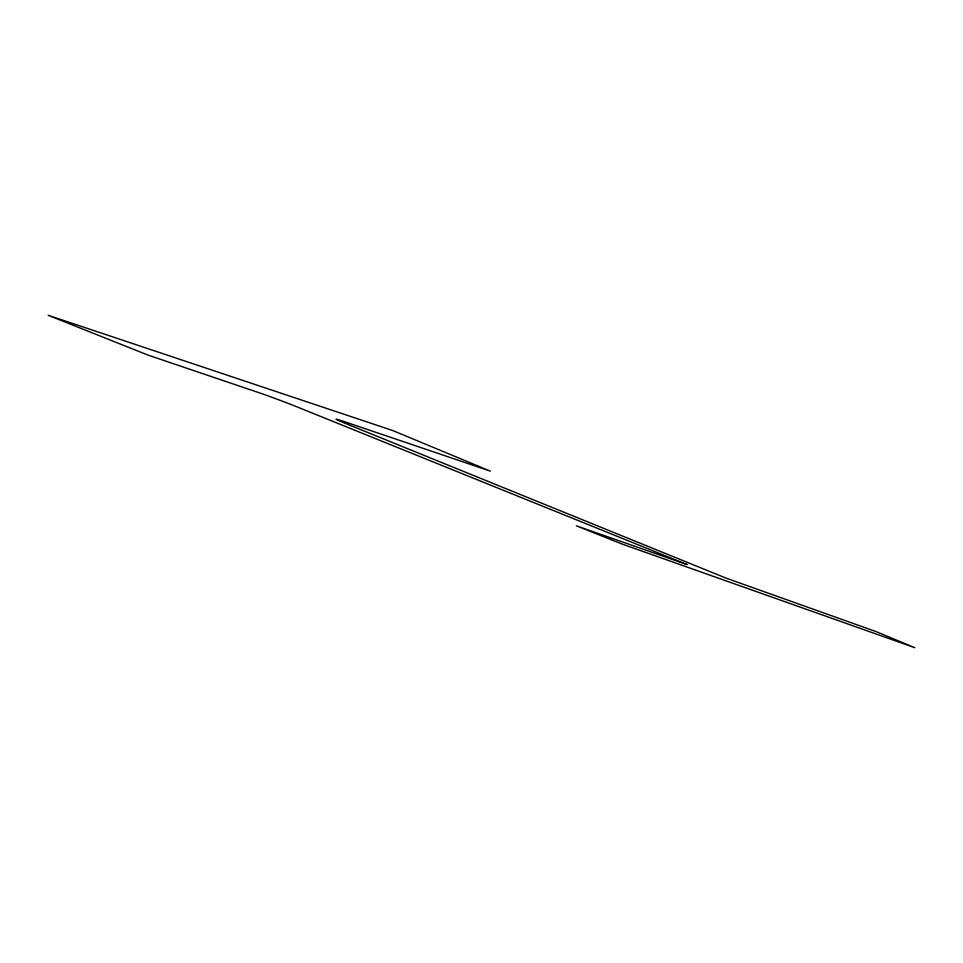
<?xml version="1.0" encoding="UTF-8"?>
<svg xmlns="http://www.w3.org/2000/svg" width="963" height="963" viewBox="0 0 963 963"><rect width="100%" height="100%" fill="white"/><g stroke="black" fill="none" stroke-linecap="round" stroke-linejoin="round"><path stroke-width="1.44" d="M686.944 564.523L576.368 525.822L622.519 544.215L914.85 647.714L876.222 631.644L726.126 578.137L344.573 423.07A29.6 0.879 20.5 0 1 343.875 421.481L490.348 471.136L392.651 430.509L48.15 315.286L147.977 355.082L259.541 392.892A28.324 0.782 20.6 0 1 297.447 407.06L686.944 564.523"/></g></svg>
